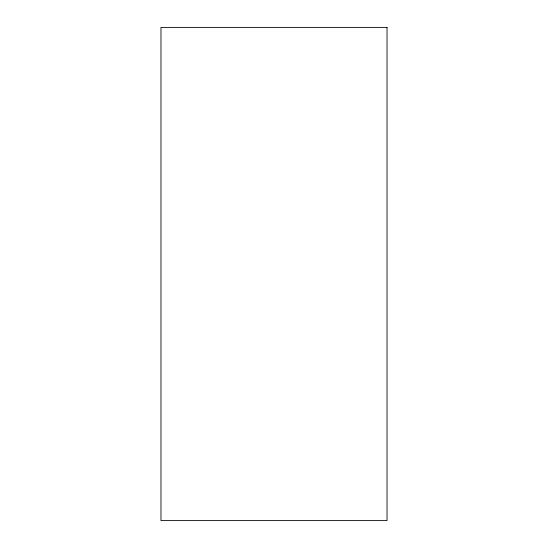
<?xml version="1.0" encoding="UTF-8"?>
<svg xmlns="http://www.w3.org/2000/svg" width="548" height="548" viewBox="0 0 548 548"><rect width="100%" height="100%" fill="white"/><g stroke="black" fill="none" stroke-linecap="round" stroke-linejoin="round"><path stroke-width="0.82" d="M387.025 27.4L160.975 27.4L160.975 520.6L387.025 520.6L387.025 27.4"/></g></svg>
